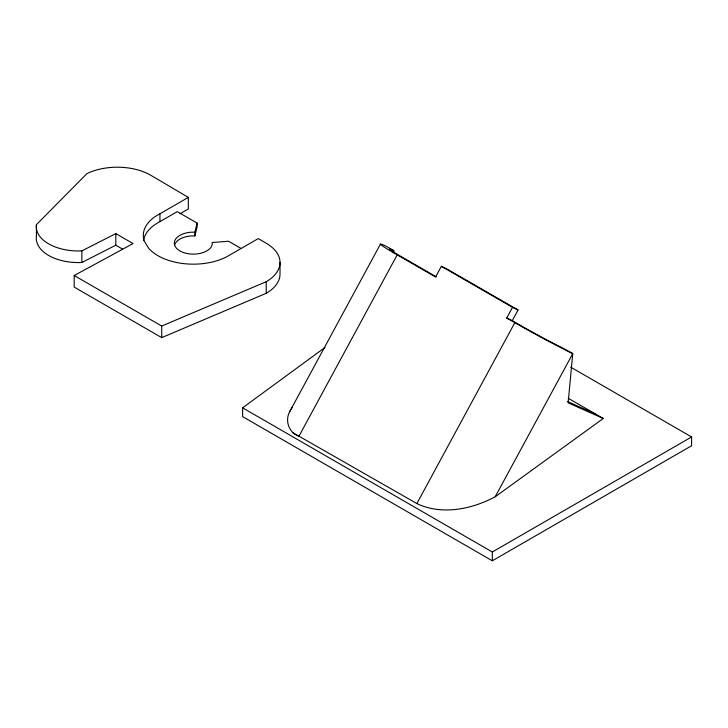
<?xml version="1.0" encoding="UTF-8"?>
<svg xmlns="http://www.w3.org/2000/svg" width="728" height="728" viewBox="0 0 728 728"><rect width="100%" height="100%" fill="white"/><g stroke="black" fill="none" stroke-linecap="round" stroke-linejoin="round"><path stroke-width="1.09" d="M174.502 245.291A19.037 10.993 0 0 1 191.1 235.954L194.867 235.936L194.867 232.196L197.124 223.096L177.268 211.63L159.951 221.631A50.023 28.883 0 0 0 143.525 240.486M194.867 235.936L197.124 226.836L197.124 223.096M380.407 244.18L289.717 411.62C284.639 420.684 289.016 432.951 298.944 436.272L397.188 254.873A47.102 1.811 28.4 0 1 385.585 245.946L393.748 250.578A36.491 1.401 28.4 0 0 399.536 255.628L436.218 276.804M392.683 252.552L393.748 250.578L394.076 252.807M518.054 309.973L512.521 307.353L506.743 318.036L512.275 320.657L518.054 309.973L446.901 268.951L441.359 266.33L435.581 277.004L397.188 254.873M293.075 432.823L416.862 503.558L514.823 322.695L506.743 318.036M416.862 503.558C441.696 515.497 471.79 509.3 495.195 496.787L572.763 353.581L562.544 347.948A36.491 1.401 28.4 0 1 523.905 327.345L512.275 320.657M289.717 411.62L292.192 407.398M122.513 249.067L115.797 245.2L81.873 262.499A42.197 24.361 0 0 1 36.409 236.254L36.409 224.661L86.769 173.764L88.634 172.818A47.102 27.191 0 0 1 150.605 175.166L188.334 197.388L188.334 208.972L180.034 213.768M570.661 367.13L691.6 436.955L691.6 445.754L492.328 560.797L242.606 416.616L242.606 407.826L324.943 347.502M495.195 496.787L603.266 418.491L568.25 398.28M36.409 224.661A42.197 24.361 0 0 0 81.873 250.905L115.797 233.606L133.051 243.571L74.192 275.512L74.192 287.096L161.716 337.628L266.221 293.302L266.221 281.709A47.102 27.191 0 0 0 266.221 243.252L258.276 238.575L226.727 256.784A50.023 28.883 0 0 1 148.712 248.339L144.381 241.223A50.023 28.883 0 0 1 159.951 213.777L188.334 197.388M242.606 407.826L492.328 552.006L691.6 436.955M74.192 275.512L161.716 326.044L266.221 281.709M194.867 232.196L191.1 232.214A19.037 10.993 0 0 0 174.311 243.471A19.037 10.993 0 0 0 192.265 254.108A19.037 10.993 0 0 0 212.185 244.708L212.23 242.515L228.556 241.241L241.132 248.503M567.44 401.51L595.686 414.123M603.266 418.491L568.131 402.821L572.763 353.581A47.102 1.811 28.4 0 1 514.823 322.695M441.359 266.33L512.521 307.353M492.328 552.006L492.328 560.797M280.016 262.48L280.016 274.074A47.102 27.191 0 0 1 266.221 293.302M161.716 326.044L161.716 337.628M159.951 213.777L159.951 221.631M115.797 233.606L115.797 245.2M81.873 250.905L81.873 262.499"/></g></svg>
